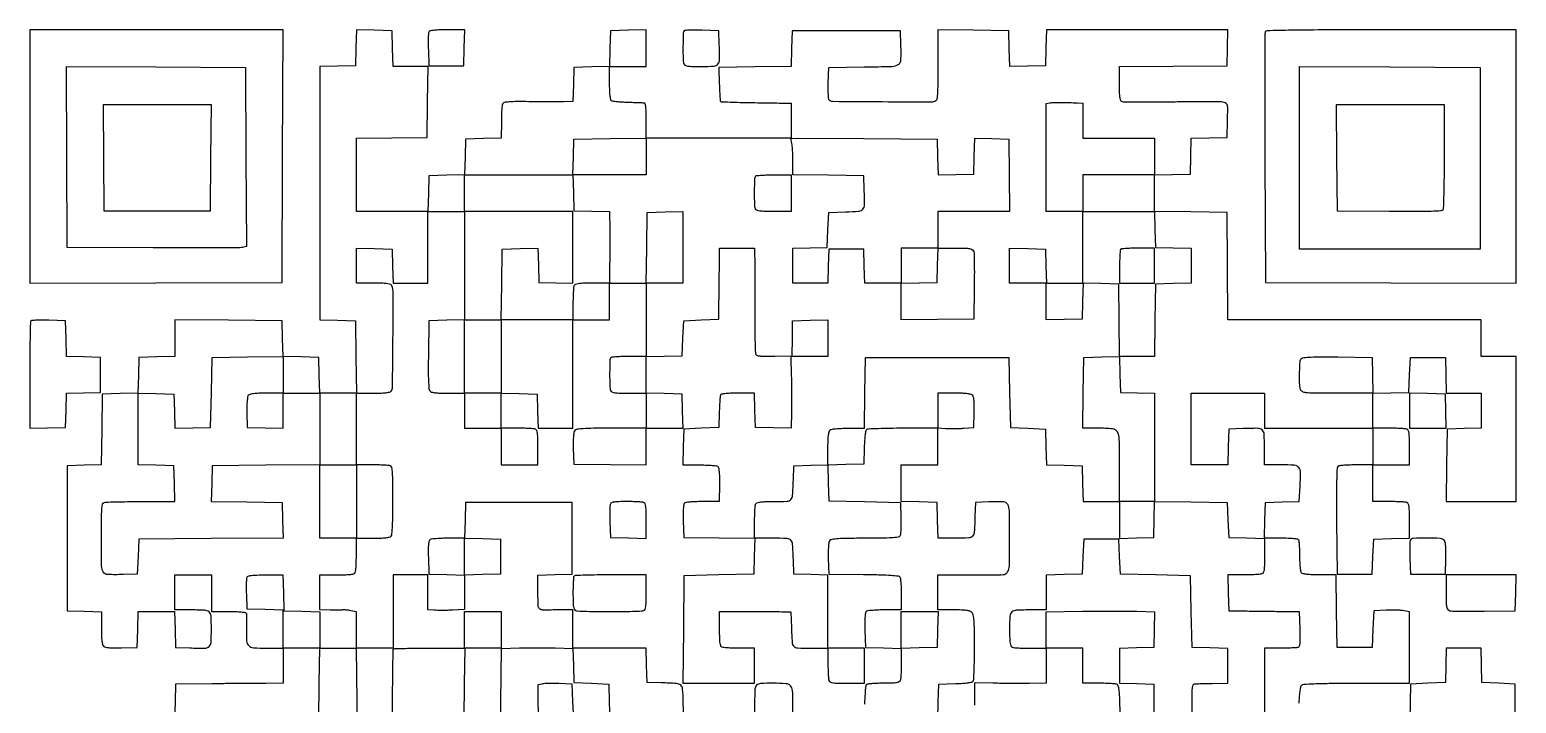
# Model space of a CAD drawing. Extents: x 179 to 1071, y 112 to 1107.
# Drawn here: x 179 to 1071, y 703 to 1107 of the extents above; entities that cross this region are included whole.
import ezdxf

# ---------------------------------------------------------------- set-up
doc = ezdxf.new("R2010")
doc.units = 0

msp = doc.modelspace()

# ---------------------------------------------------------------- linework, layer by layer
for points in [[(940.790118, 702.945876, -0.010217), (940.980158, 706.65896, -0.013854), (941.312947, 710.000112, -0.010763), (941.722996, 712.740901, -0.131421), (942.162563, 713.695876, -0.205057), (943.541432, 714.402491, -0.007378), (949.59027, 714.731284, -0.008201), (958.824976, 714.945055, -0.001686), (975.122445, 715), (1007, 715), (1007, 736.454687), (1007, 757.909374), (1003.75, 758.506541, 0.0303), (1002.012638, 758.718031, 0.008272), (999.251562, 758.83962, 0.008334), (996.109769, 758.873542, 0.008589), (993, 758.801854), (985.5, 758.5), (985, 747.5), (984.5, 736.5), (974, 736.5), (963.5, 736.5), (963.230498, 758.25), (962.960995, 780), (953.102942, 780, -0.00801), (948.638395, 780.07153, -0.020589), (945.419374, 780.307625, -0.024116), (943.158886, 780.67847, -0.170231), (942.222619, 781.25, -0.135132), (941.821566, 782.155664, -0.011793), (941.505881, 784.675084, -0.014811), (941.285918, 787.748555, -0.010973), (941.218188, 791.154541, 0.007283), (941.17573, 794.549574, 0.010109), (941.031909, 797.588602, 0.00696), (940.826119, 800.110352, 0.115061), (940.558997, 800.904541, 0.217305), (939.850392, 801.378239, 0.014708), (937.38302, 801.705576, 0.017204), (934.100438, 801.929392, 0.008419), (929.907151, 802), (919.932337, 802), (920.216168, 812.75), (920.5, 823.5), (930.604141, 823.783373), (940.708282, 824.066746), (941.300016, 833.200248, 0.014697), (941.593632, 841.513249, 0.184736), (940.507855, 844.402784, 0.196959), (937.803303, 845.732885, 0.017034), (929.964816, 846), (920, 846), (920, 856.480948, 0.01319), (919.788355, 864.50249, 0.203196), (918.602972, 866.933469, 0.179688), (915.965089, 867.928151, 0.009927), (907, 867.795054), (898.5, 867.5), (898.216168, 856.75), (897.932337, 846), (886.966168, 846), (876, 846), (876, 867.5), (876, 889), (898, 889), (920, 889), (920, 878.5), (920, 868), (952.5, 868), (985, 868), (985, 857), (985, 846), (975.25, 845.984687, 0.007617), (971.423097, 845.920375, 0.010521), (967.992676, 845.738127, 0.007391), (965.149975, 845.484742, 0.115994), (964.235705, 845.166836, 0.241759), (963.554811, 844.006827, 0.006458), (963.289065, 837.895282, 0.008037), (963.155496, 828.662586, 0.001667), (963.235705, 812.432148), (963.5, 780.5), (974, 780.5), (984.5, 780.5), (985, 791), (985.5, 801.5), (996.25, 801.783832), (1007, 802.067663), (1007, 812.426843, 0.005377), (1006.940349, 817.973908, 0.030446), (1006.697178, 820.919034, 0.063217), (1006.232073, 822.602718, 0.20495), (1005.418213, 823.393011, 0.07203), (1004.361889, 823.632106, 0.005915), (1001.534475, 823.821697, 0.007831), (998.140776, 823.955695, 0.005951), (994.418213, 824), (985, 824), (985, 835), (985, 846), (996, 846), (1007, 846), (1007, 856.393011, 0.005351), (1006.940414, 861.960143, 0.030363), (1006.69735, 864.913621, 0.063068), (1006.23239, 866.601595, 0.205218), (1005.418213, 867.393011, 0.07203), (1004.361889, 867.632106, 0.005915), (1001.534475, 867.821697, 0.007831), (998.140776, 867.955695, 0.005951), (994.418213, 868), (985, 868), (985, 878.466168), (985, 888.932337), (995.75, 889.216168), (1006.5, 889.5), (1007, 900), (1007.5, 910.5), (1018, 910.5), (1028.5, 910.5), (1028.783832, 899.75), (1029.067663, 889), (1039.533832, 889), (1050, 889), (1050, 878.534983), (1050, 868.069966), (1039.75, 867.784983), (1029.5, 867.5), (1029.230498, 845.75), (1028.960995, 824), (1049.980498, 824), (1071, 824), (1071, 867.5), (1071, 911), (1060.5, 911), (1050, 911), (1050, 922), (1050, 933), (974.013853, 933), (898.027706, 933), (897.763853, 965.25), (897.5, 997.5), (875.75, 997.769502), (854, 998.039005), (854, 1008.985671), (854, 1019.932337), (864.75, 1020.216168), (875.5, 1020.5), (875.783492, 1031.216508), (876.066984, 1041.933016), (886.783492, 1042.216508), (897.5, 1042.5), (897.784677, 1052.722245, 0.003548), (897.920657, 1059.276174, 0.049313), (897.720232, 1061.631266, 0.161224), (897.071742, 1062.809506, 0.127834), (895.784677, 1063.502092, 0.057102), (894.087439, 1063.715878, 0.00126), (885.799249, 1063.787995, 0.002848), (876.086658, 1063.7927, 0.001919), (865, 1063.692363, -0.001561), (853.950826, 1063.584446, -0.002379), (844.357813, 1063.566332, -0.000846), (836.088548, 1063.604049, -0.06199), (834.75, 1063.779148, -0.201267), (833.824019, 1064.484723, -0.090786), (833.303139, 1065.950833, -0.035415), (833.055033, 1068.715688, -0.004674), (833, 1074.602778), (833, 1084.972294), (865.25, 1085.236147), (897.5, 1085.5), (897.783832, 1096.25), (898.067663, 1107), (843.567663, 1107), (789.067663, 1107), (788.783832, 1096.25), (788.5, 1085.5), (777.784171, 1085.216515), (767.068343, 1084.93303), (766.784171, 1095.716515), (766.5, 1106.5), (745.25, 1106.769888), (724, 1107.039775), (724, 1086.078905, -0.00288), (723.941201, 1075.870501, -0.011349), (723.726112, 1069.586739, -0.010561), (723.396275, 1065.368485, -0.233633), (722.762193, 1064.353027, -0.140194), (720.014726, 1063.577825, -0.000676), (690.556281, 1063.722797, -0.000514), (660.787902, 1063.940167, -0.196748), (658.845963, 1064.754037, -0.173446), (658.491316, 1065.503612, -0.009257), (658.277583, 1068.171792, -0.013619), (658.166605, 1071.417048, -0.00943), (658.210352, 1075.089648), (658.5, 1084.5), (679.735929, 1084.769847, 0.003568), (696.525869, 1085.10305, 0.129025), (700.210822, 1086.177094, 0.254171), (701.793888, 1088.861975, 0.017415), (701.795054, 1098), (701.5, 1106.5), (669, 1106.5), (636.5, 1106.5), (636.216365, 1095.769409), (635.93273, 1085.038817), (614.224348, 1084.769409), (592.515965, 1084.5), (592.825392, 1074.515924, 0.003981), (592.975731, 1070.657387, 0.0062), (593.172958, 1067.335637, 0.002216), (593.389966, 1064.490899, 0.178054), (593.57408, 1064.092586, 0.188115), (593.990156, 1063.910005, 0.000733), (599.243287, 1063.698891, 0.003564), (605.231214, 1063.509774, 0.002218), (612.256671, 1063.369183, 0.000002), (619.444919, 1063.257248, 0.000002), (625.948835, 1063.156018, 0.000001), (631.407946, 1063.071088, 0.000023), (633.25, 1063.042521), (636, 1063), (636, 1052.5), (636, 1042), (592.5, 1042), (549, 1042), (549, 1052.5, 0.006006), (548.939425, 1057.54235, 0.023435), (548.718646, 1060.651677, 0.034132), (548.357611, 1062.570458, 0.326717), (547.75, 1063.066863, 0.004035), (546.906753, 1063.105147, 0.000236), (544.335883, 1063.199874, 0.000357), (541.274643, 1063.309035, 0.000263), (537.882795, 1063.425774, -0.007111), (534.499435, 1063.588642, -0.009772), (531.464135, 1063.83769, -0.006859), (528.947153, 1064.128751, -0.106583), (528.132795, 1064.417928, -0.213726), (527.632486, 1065.155373, -0.017235), (527.296095, 1067.533453, -0.018308), (527.070244, 1070.780494, -0.008208), (527, 1075.059017), (527, 1085), (538, 1085), (549, 1085), (549, 1096.033832), (549, 1107.067663), (538.25, 1106.783832), (527.5, 1106.5), (527.216508, 1095.783492), (526.933016, 1085.066984), (516.216508, 1084.783492), (505.5, 1084.5), (505.215017, 1074.25), (504.930034, 1064), (499.215017, 1063.866386, -0.005146), (496.079226, 1063.825359, -0.001189), (490.797233, 1063.82318, -0.001228), (484.713774, 1063.850071, -0.0012), (478.584073, 1063.906928, 0.004097), (471.220596, 1063.932567, 0.016532), (466.730617, 1063.762892, 0.020975), (463.83231, 1063.434638, 0.215946), (462.849386, 1062.790541, 0.115296), (462.525257, 1061.861777, 0.00764), (462.266638, 1059.024972, 0.01072), (462.080821, 1055.59964, 0.007795), (462.015313, 1051.783832), (462, 1042.067663), (451.25, 1041.783832), (440.5, 1041.5), (440.216508, 1030.783492), (439.933016, 1020.066984), (429.216508, 1019.783492), (418.5, 1019.5), (418.216168, 1008.75), (417.932337, 998), (396.466168, 998), (375, 998), (375, 1019.980112), (375, 1041.960225), (396.25, 1042.230112), (417.5, 1042.5), (417.769888, 1063.75), (418.039775, 1085), (407.553719, 1085), (397.067663, 1085), (396.783832, 1095.75), (396.5, 1106.5), (385.784171, 1106.783485), (375.068343, 1107.06697), (374.784171, 1096.283485), (374.5, 1085.5), (363.75, 1085.216168), (353, 1084.932337), (353, 1009), (353, 933.067663), (363.75, 932.783832), (374.5, 932.5), (374.769502, 910.75), (375.039005, 889), (364.053334, 889), (353.067663, 889), (352.783832, 899.75), (352.5, 910.5), (341.783492, 910.783492), (331.066984, 911.066984), (330.783492, 921.783492), (330.5, 932.5), (298.25, 932.763853), (266, 933.027706), (266, 922.047685), (266, 911.067663), (255.25, 910.783832), (244.5, 910.5), (244.216508, 899.783492), (243.933016, 889.066984), (233.216508, 888.783492), (222.5, 888.5), (222.230213, 867.284765), (221.960427, 846.069529), (211.730213, 845.784765), (201.5, 845.5), (201.5, 802), (201.5, 758.5), (211.75, 758.215017), (222, 757.930034), (222, 748.087462, 0.007384), (222.070251, 743.330927, 0.024242), (222.315039, 740.199413, 0.035197), (222.72913, 738.123063, 0.153913), (223.399285, 737.083586, 0.132968), (224.486141, 736.587315, 0.020746), (226.849829, 736.296386, 0.018924), (230.042317, 736.15859, 0.009044), (234.149285, 736.211141), (243.5, 736.5), (243.783832, 747.25), (244.067663, 758), (255, 758), (265.932337, 758), (266.216168, 747.25), (266.5, 736.5), (275, 736.204946, 0.009873), (283.957134, 736.070994, 0.178421), (286.597906, 737.058713, 0.204218), (287.78609, 739.475981, 0.013491), (288, 747.402421, 0.013459), (287.786788, 755.321825, 0.202334), (286.604515, 757.750009, 0.171713), (283.954178, 758.803372, 0.009158), (274.75, 758.986345), (266, 759), (266, 769.5), (266, 780), (277, 780), (288, 780), (288, 769), (288, 758), (298.5, 758, -0.006012), (303.541273, 757.939386, -0.023419), (306.651777, 757.718556, -0.034052), (308.572581, 757.35754, -0.325984), (309.070637, 756.75, -0.014814), (309.092806, 755.923743, -0.001037), (309.081503, 753.605455, -0.001469), (309.054161, 750.840669, -0.001106), (309.008434, 747.800487, 0.019496), (309.169365, 740.397615, 0.185632), (310.458808, 737.569707, 0.178142), (313.338343, 736.272315, 0.017684), (321.035184, 736), (331, 736), (331, 725.5), (331, 715), (320.75, 714.929335, 0.000166), (315.365361, 714.890421, 0.000048), (307.048438, 714.826749, 0.000048), (297.674575, 714.753177, 0.000052), (288.5, 714.679335), (266.5, 714.5), (266.21606, 703.739352), (265.932121, 692.978704)], [(571.5, 693.5), (571.215131, 703.7397, 0.012174), (570.809521, 711.50884, 0.196929), (569.65727, 713.803333, 0.165236), (567.14566, 714.832838, 0.008001), (558, 715.24922), (549.5, 715.5), (549.215017, 725.75), (548.930034, 736), (526.965017, 736), (505, 736), (505, 747.561834), (505, 759.123667), (496.75, 758.993563, -0.004397), (486.997702, 758.925546, -0.173142), (484.997916, 759.643547, -0.216724), (484.118513, 761.434865, -0.007379), (484, 769.465017), (484, 779.930034), (494.25, 780.215017), (504.5, 780.5), (504.5, 802), (504.5, 823.5), (472.5, 823.5), (440.5, 823.5), (440.216515, 812.784171), (439.93303, 802.068343), (450.716515, 801.784171), (461.5, 801.5), (461.5, 791), (461.5, 780.5), (450.75, 780.216168), (440, 779.932337), (440, 769.545172), (440, 759.158008), (432.75, 758.829004, -0.005769), (429.699277, 758.725818, -0.005145), (426.528125, 758.687815, -0.005167), (423.676774, 758.71245, -0.015902), (421.75, 758.810365), (418, 759.120731), (418, 769.560365), (418, 780), (407.5, 780), (397, 780), (397, 758), (397, 736), (386, 736), (375, 736), (375, 746.954687), (375, 757.909374), (371.661667, 758.535649, 0.011978), (370.280039, 758.760729, 0.01198), (368.889292, 758.919369, 0.011884), (367.670074, 758.999773, 0.045642), (366.911667, 758.962479, -0.029059), (366.037715, 758.890433, -0.003396), (364.07874, 758.856426, -0.004066), (361.746527, 758.850746, -0.003315), (359.25, 758.881517), (353, 759), (353, 769.5), (353, 780), (362.418213, 780, 0.005951), (366.140776, 780.044305, 0.007831), (369.534475, 780.178303, 0.005915), (372.361889, 780.367894, 0.07203), (373.418213, 780.606989, 0.205218), (374.23239, 781.398405, 0.063068), (374.69735, 783.086379, 0.030363), (374.940414, 786.039857, 0.005351), (375, 791.606989), (375, 802), (364, 802), (353, 802), (353, 823.985329), (353, 845.970659), (320.75, 845.735329), (288.5, 845.5), (288.216371, 834.769986), (287.932742, 824.039971), (309.216371, 823.769986), (330.5, 823.5), (330.783724, 812.760648), (331.067447, 802.021296), (287.783724, 801.760648), (244.5, 801.5), (244, 791), (243.5, 780.5), (235, 780.204946, -0.01687), (225.811734, 780.196116, -0.254922), (223.153873, 781.760507, -0.132003), (222.120752, 785.392809, -0.003655), (222, 801.912063, -0.002108), (222.049795, 813.723312, -0.01627), (222.276214, 819.246972, -0.030988), (222.698652, 822.346433, -0.2572), (223.581787, 823.393011, -0.083071), (224.77967, 823.636639, -0.001836), (230.706713, 823.821697, -0.004119), (237.663753, 823.956006, -0.002766), (245.615619, 824), (266.067663, 824), (265.783832, 834.75), (265.5, 845.5), (254.75, 845.783832), (244, 846.067663), (244, 867.567663), (244, 889.067663), (254.75, 888.783832), (265.5, 888.5), (265.785353, 878.216527), (266.070705, 867.933054), (276.785353, 868.216527), (287.5, 868.5), (288, 889.5), (288.5, 910.5), (309.75, 910.769888), (331, 911.039775), (331, 900.019888), (331, 889), (342, 889), (353, 889), (353, 867.5), (353, 846), (364, 846), (375, 846), (375, 867.5), (375, 889), (384.877555, 889, 0.007705), (389.485704, 889.071011, 0.02211), (392.676465, 889.310863, 0.028657), (394.85719, 889.699897, 0.162466), (395.845712, 890.314094, 0.17202), (396.695395, 892.627311, 0.000659), (396.98183, 921.288821, 0.001114), (397.161912, 949.219344, 0.092923), (396.393178, 953.417778, 0.205158), (395.601672, 954.232236, 0.063117), (393.914078, 954.697335, 0.030373), (390.960912, 954.940421, 0.00535), (385.393011, 955), (375, 955), (375, 965.533832), (375, 976.067663), (385.75, 975.783832), (396.5, 975.5), (396.784983, 965.25), (397.069966, 955), (407.534983, 955), (418, 955), (418, 976.5), (418, 998), (429, 998), (440, 998), (440, 1009), (440, 1020), (472.466168, 1020), (504.932337, 1020), (505.216168, 1030.75), (505.5, 1041.5), (527.25, 1041.769502), (549, 1042.039005), (549, 1031.019502), (549, 1020), (526.966168, 1020), (504.932337, 1020), (505.216168, 1009.25), (505.5, 998.5), (516.25, 998.216168), (527, 997.932337), (527.058431, 987.216168, -0.001258), (527.072762, 982.335519, -0.000736), (527.066605, 976.490062, -0.000736), (527.043217, 970.641394, -0.001252), (527.004205, 965.75), (526.891548, 955), (537.925886, 955), (548.960225, 955), (549.230112, 976.25), (549.5, 997.5), (560.25, 997.783832), (571, 998.067663), (571, 976.533832), (571, 955), (560, 955), (549, 955), (549, 932.966168), (549, 910.932337), (559.75, 911.216168), (570.5, 911.5), (571, 922), (571.5, 932.5), (582, 933), (592.5, 933.5), (592.628498, 944.5, -0.000013), (592.686515, 949.455578, -0.000008), (592.754941, 955.279687, -0.000008), (592.822714, 961.032592, -0.000014), (592.878498, 965.75), (593, 976), (603.5, 976), (614, 976), (614.054722, 965.25, -0.00104), (614.071301, 959.744022, -0.000341), (614.073326, 951.635937, -0.00034), (614.063321, 942.636881, -0.000384), (614.041212, 934, 0.003868), (614.076249, 926.050464, 0.005877), (614.241329, 919.143866, 0.002444), (614.480116, 913.25692, 0.134748), (614.818276, 912.21316, 0.195922), (615.70485, 911.603153, 0.031803), (617.813861, 911.279803, 0.022592), (621.049713, 911.139364, 0.006431), (626.081786, 911.21316), (636.5, 911.5), (636.647564, 922), (636.795127, 932.5), (647.397564, 932.783832), (658, 933.067663), (658, 922.033832), (658, 911), (646.89473, 911), (635.789459, 911), (636.024509, 899.25, -0.002262), (636.105176, 894.03834, -0.001516), (636.15239, 888.077562, -0.001526), (636.16299, 882.302969, -0.003012), (636.129779, 877.716168), (636, 867.932337), (625.25, 868.216168), (614.5, 868.5), (614.215017, 878.75), (613.930034, 889), (603.933632, 889, 0.006949), (599.251894, 888.934926, 0.022883), (596.172042, 888.707976, 0.029745), (594.159317, 888.344242, 0.255595), (593.506859, 887.75, 0.061805), (593.324662, 886.887286, 0.003671), (593.118238, 884.223438, 0.005482), (592.930009, 881.038507, 0.004013), (592.788244, 877.5), (592.5, 868.5), (582, 868), (571.5, 867.5), (571.216168, 856.75), (570.932337, 846), (580.716168, 845.984687, -0.007537), (584.555378, 845.920799, -0.010431), (587.994664, 845.739809, -0.007281), (590.845512, 845.488289, -0.116301), (591.755028, 845.172563, -0.201055), (592.342471, 844.328999, -0.027975), (592.679648, 842.178718, -0.021783), (592.85983, 838.967158, -0.006981), (592.85278, 834.187876), (592.695505, 824), (583.097753, 823.984687, 0.007876), (579.327493, 823.919277, 0.01081), (575.940922, 823.733781, 0.007753), (573.136927, 823.475523, 0.115009), (572.211769, 823.152042, 0.19692), (571.604266, 822.294865, 0.033714), (571.278982, 820.282937, 0.023663), (571.138177, 817.195195, 0.006827), (571.211769, 812.417355), (571.5, 802.5), (592.75, 802.230112), (614, 801.960225), (614, 811.398325, -0.005938), (614.044304, 815.128509, -0.007818), (614.178303, 818.528633, -0.005899), (614.367881, 821.361431, -0.072071), (614.606989, 822.418213, -0.205067), (615.397773, 823.232211, -0.063152), (617.083331, 823.697253, -0.03041), (620.032106, 823.940378, -0.005366), (625.587937, 824, 0.011811), (633.49117, 824.186713, 0.20073), (635.792983, 825.280037, 0.169127), (636.830946, 827.76211, 0.007876), (637.24922, 837), (637.5, 845.5), (647.75, 845.784983), (658, 846.069966), (658, 855.834983, -0.00874), (658.074375, 860.089346, -0.018513), (658.311444, 863.377065, -0.019392), (658.672291, 865.800997, -0.150838), (659.2, 866.8, -0.150894), (660.199565, 867.327864, -0.019373), (662.626174, 867.688651, -0.018496), (665.918248, 867.925659, -0.008721), (670.180112, 868), (679.960225, 868), (680.230112, 889.25), (680.5, 910.5), (723.5, 910.5), (766.5, 910.5), (767, 889.5), (767.5, 868.5), (778, 868), (788.5, 867.5), (788.783492, 856.783492), (789.066984, 846.066984), (799.783492, 845.783492), (810.5, 845.5), (810.783832, 834.75), (811.067663, 824), (822.033832, 824), (833, 824), (833, 844.964816, 0.004459), (832.851831, 861.578115, 0.124246), (831.724361, 865.731647, 0.246733), (828.839391, 867.60004, 0.02273), (820.045854, 868), (810.960225, 868), (811.230112, 889.25), (811.5, 910.5), (822.269408, 910.784029), (833.038815, 911.068057), (832.769408, 932.784029), (832.5, 954.5), (821.784171, 954.783485), (811.068343, 955.06697), (810.784171, 944.283485), (810.5, 933.5), (799.75, 933.216168), (789, 932.932337), (789, 943.966168), (789, 955), (778, 955), (767, 955), (767, 965.533832), (767, 976.067663), (777.75, 975.783832), (788.5, 975.5), (788.784983, 965.25), (789.069966, 955), (800.034983, 955), (811, 955), (811, 976.5), (811, 998), (800, 998), (789, 998), (789, 1030.430449), (789, 1062.860898), (791.25, 1063.196472, -0.03182), (793.500522, 1063.386946, -0.005769), (797.694932, 1063.425863, -0.006178), (802.625427, 1063.353795, -0.005493), (807.75, 1063.159189), (811, 1063), (811, 1052.5), (811, 1042), (832.5, 1042), (854, 1042), (854, 1031), (854, 1020), (832.5, 1020), (811, 1020), (811, 1009), (811, 998), (832.466168, 998), (853.932337, 998), (854.216168, 987.25), (854.5, 976.5), (865.25, 976.216168), (876, 975.932337), (876, 965.5), (876, 955.067663), (865.25, 954.783832), (854.5, 954.5), (854.230498, 932.75), (853.960995, 911), (843.446666, 911), (832.932337, 911), (833.216168, 900.25), (833.5, 889.5), (843.75, 889.215017), (854, 888.930034), (854.052799, 878.215017, -0.001236), (854.066455, 872.654681, -0.00038), (854.059947, 864.264243, -0.00038), (854.038397, 854.875078, -0.000417), (854.002989, 845.769641), (853.90038, 824.039282), (875.70019, 823.769641), (897.5, 823.5), (898, 813), (898.5, 802.5), (909.25, 802.216168), (920, 801.932337), (920, 791.573157, -0.005377), (919.940349, 786.026092, -0.030446), (919.697178, 783.080966, -0.063217), (919.232073, 781.397282, -0.20495), (918.418213, 780.606989, -0.0721), (917.361111, 780.367872, -0.005887), (914.524537, 780.178303, -0.007809), (911.119908, 780.044304, -0.00593), (907.384381, 780), (897.932337, 780), (898.216168, 769.25), (898.5, 758.5), (909.5, 758.347508, 0.000318), (914.451095, 758.282021, 0.000198), (920.260788, 758.211168, 0.000198), (925.993178, 758.145796, 0.000359), (930.685662, 758.097508), (940.871323, 758), (941.185662, 747.508629, -0.00573), (941.282836, 742.254701, -0.024822), (941.150049, 739.139495, -0.040339), (940.817405, 737.23443, -0.242723), (940.168213, 736.508629, -0.074855), (939.248429, 736.307397, -0.00467), (936.461038, 736.14941, -0.006818), (933.122846, 736.037061, -0.005002), (929.418213, 736), (920, 736), (920, 714.480498), (920, 692.960995)], [(723.932337, 693), (724.216168, 703.75), (724.5, 714.5), (734.464966, 714.788805, 0.008338), (738.80394, 714.987015, 0.019168), (742.055866, 715.31545, 0.019281), (744.404658, 715.7369, 0.201558), (745.187814, 716.288805, 0.12891), (745.492639, 717.264813, 0.002304), (745.723033, 722.785927, 0.005593), (745.890764, 729.257764, 0.003683), (745.945579, 736.705841, 0.002724), (745.88882, 747.112775, 0.015847), (745.65528, 752.592411, 0.027506), (745.226695, 755.888974, 0.15142), (744.401302, 757.455841, 0.119037), (743.172159, 758.206798, 0.042944), (741.162541, 758.668113, 0.027204), (738.139828, 758.926924, 0.007755), (733.428571, 759), (724, 759), (724, 769.5), (724, 780), (734.25, 780.093918, -0.002031), (738.843858, 780.117352, -0.00129), (744.194439, 780.109115, -0.001295), (749.446308, 780.073881, -0.0024), (753.709791, 780.013768, 0.016743), (763.090525, 780.150603, 0.250021), (765.813025, 781.7754, 0.132648), (766.873899, 785.478953, 0.003805), (767, 802.048336, 0.003566), (766.882207, 818.563941, 0.127562), (765.877134, 822.223744, 0.258589), (763.269137, 823.797472, 0.018478), (754.496645, 823.796504), (746.5, 823.5), (746.24922, 815, -0.00791), (745.830143, 805.758299, -0.169892), (744.78796, 803.277454, -0.200091), (742.47786, 802.185518, -0.011647), (734.51478, 802), (724.067663, 802), (723.783832, 812.75), (723.5, 823.5), (712.75, 823.783832), (702, 824.067663), (702, 835.033832), (702, 846), (713, 846), (724, 846), (724, 856.979295), (724, 867.958589), (703.25, 867.950232, 0.003399), (695.209889, 867.892334, 0.005198), (688.239524, 867.722263, 0.002004), (682.272543, 867.490638, 0.129513), (681.288805, 867.185903, 0.201829), (680.736809, 866.403635, 0.019297), (680.315402, 864.055855, 0.019177), (679.987012, 860.804548, 0.008335), (679.788805, 856.464966), (679.5, 846.5), (668.716515, 846.215829), (657.93303, 845.931657), (658.216515, 835.215829), (658.5, 824.5), (680, 824), (701.5, 823.5), (701.753945, 814, -0.008415), (701.790875, 810.268134, -0.011583), (701.689957, 806.91611, -0.008374), (701.495512, 804.143203, -0.122973), (701.179511, 803.225056, -0.224252), (700.115763, 802.567878, -0.012857), (696.183559, 802.22696, -0.012283), (690.203951, 802.010377, -0.002951), (680.280077, 801.953446, 0.002795), (669.953394, 801.897436, 0.013421), (664.074053, 801.674778, 0.017718), (660.368694, 801.302534, 0.187791), (659.065652, 800.579105, 0.134505), (658.581367, 799.509967, 0.01961), (658.296278, 797.119442, 0.018454), (658.159879, 793.917876, 0.009139), (658.211141, 789.850715), (658.5, 780.5), (679.43078, 780.266509, -0.002914), (689.644088, 780.093044, -0.011524), (695.919899, 779.805049, -0.011028), (700.117617, 779.422171, -0.226826), (701.165467, 778.766509, -0.114482), (701.483488, 777.860578, -0.007973), (701.737725, 775.15485, -0.010987), (701.920243, 771.885433, -0.008035), (701.984687, 768.25), (702, 759), (692.25, 758.984687, 0.007747), (688.42149, 758.91935, 0.010666), (684.986053, 758.734034, 0.007573), (682.140441, 758.476177, 0.115477), (681.21316, 758.152902, 0.199716), (680.60233, 757.281101, 0.032047), (680.279186, 755.18343, 0.022682), (680.138947, 751.955578, 0.006397), (680.21316, 746.918214), (680.5, 736.5), (691.25, 736.216168), (702, 735.932337), (702, 746.966168), (702, 758), (713.033832, 758), (724.067663, 758), (723.783832, 747.25), (723.5, 736.5), (712.75, 736.216168), (702, 735.932337), (702, 727.047956, -0.0063), (701.955668, 723.529935, -0.008182), (701.821697, 720.308712, -0.006369), (701.631755, 717.625356, -0.070869), (701.393011, 716.581787, -0.194682), (700.644645, 715.780017, -0.068336), (699.110608, 715.307461, -0.033702), (696.463534, 715.055269, -0.006483), (691.643011, 714.984687, 0.007897), (688.051251, 714.921939, 0.010836), (684.824714, 714.744518, 0.00778), (682.15341, 714.497622, 0.115057), (681.270909, 714.188593, 0.228384), (680.64341, 713.178296, 0.009456), (680.259718, 708.820243, 0.01097), (679.960859, 702.461676, 0.003025)], [(876.5, 693.5), (876.5, 704, -0.005001), (876.556017, 709.600724, -0.030039), (876.78892, 712.503494, -0.066821), (877.230626, 714.07762, -0.275213), (878, 714.63465, -0.015484), (878.992261, 714.692826, -0.001087), (881.776563, 714.763631, -0.001538), (885.097729, 714.830648, -0.001158), (888.75, 714.88465), (898, 715), (898, 725.466168), (898, 735.932337), (887.25, 736.216168), (876.5, 736.5), (876, 758), (875.5, 779.5), (854.5, 780), (833.5, 780.5), (833, 791), (832.5, 801.5), (822, 801.5), (811.5, 801.5), (811, 791), (810.5, 780.5), (799.75, 780.216168), (789, 779.932337), (789, 769.466168), (789, 759), (780.25, 758.986345, 0.009119), (771.051799, 758.804211, 0.170782), (768.399261, 757.756007, 0.203074), (767.214935, 755.338074, 0.013692), (767, 747.490357, 0.005439), (767.059813, 741.9924, 0.030653), (767.303248, 739.067717, 0.063584), (767.768708, 737.394524, 0.204289), (768.581787, 736.606989, 0.07203), (769.638111, 736.367894, 0.005915), (772.465525, 736.178303, 0.007831), (775.859224, 736.044305, 0.005951), (779.581787, 736), (789, 736), (789, 746.945873), (789, 757.891745), (810.75, 758.195873, -0.001874), (819.867954, 758.289188, -0.001705), (829.278494, 758.318133, -0.001705), (837.693799, 758.286625, -0.005512), (843.283172, 758.185006), (854.066345, 757.870013), (853.783172, 747.185006), (853.5, 736.5), (843.25, 736.215017), (833, 735.930034), (833, 725.5), (833, 715.069966), (843.25, 714.784983), (853.5, 714.5), (853.5, 704), (853.5, 693.5)], [(396.5, 671.5), (396.716896, 703.383562, -0.00083), (396.820528, 715.628752, -0.001366), (396.953664, 725.984914, -0.000107), (397.100447, 735.273381, -0.194753), (397.218339, 735.551672, -0.194237), (397.829582, 735.811328, -0.000398), (408.41854, 735.993557, -0.002983), (419.22535, 736.106442, -0.003212), (429.769888, 736.085939), (440.039775, 736), (439.769888, 714.75), (439.5, 693.5)], [(461.5, 671.5), (461.763771, 703.687867), (462.027542, 735.875734), (472.913878, 736.187867, -0.004489), (477.847566, 736.28501, -0.002695), (483.706001, 736.316173, -0.002699), (489.533968, 736.284303, -0.004703), (494.365827, 736.186339), (504.931439, 735.872678), (505.21572, 725.686339), (505.5, 715.5), (516, 715), (526.5, 714.5), (526.784178, 703.715822), (527.068357, 692.931643)], [(833.5, 693.5), (833.211195, 703.464966, 0.00836), (833.012968, 707.800174, 0.019108), (832.684251, 711.055937, 0.01918), (832.262532, 713.411, 0.199883), (831.711195, 714.199653, 0.117226), (830.827893, 714.504905, 0.006962), (827.991726, 714.747767, 0.010173), (824.573123, 714.922789, 0.007309), (820.75, 714.984687), (811, 715), (811, 725.5), (811, 736), (800, 736), (789, 736), (789, 725.5), (789, 715), (778.75, 714.890933, -0.002417), (774.015634, 714.863444, -0.001319), (768.20625, 714.873121, -0.001314), (762.30196, 714.914047, -0.002089), (757.25, 714.983457), (746, 715.185049), (746, 705.674312, -0.005894), (745.955699, 701.916296, -0.007773)], [(505.5, 693.5), (505, 704), (504.5, 714.5), (496.503355, 714.796504, 0.007397), (493.27593, 714.868382, 0.008477), (490.191253, 714.839138, 0.007765), (487.580793, 714.729531, 0.047138), (486.244679, 714.525274), (483.982646, 713.95754), (484.241323, 660.22877)], [(637, 693.069966), (637, 702.999799, 0.0168), (636.742134, 710.672372, 0.179907), (635.484169, 713.465276, 0.182505), (632.715681, 714.736825, 0.017382), (625.147529, 715, 0.012369), (617.536582, 714.811692, 0.191534), (615.201697, 713.746629, 0.182078), (614.17518, 711.346466, 0.010984), (614, 703.373124), (614, 692.960225)]]:
    msp.add_lwpolyline(points, format="xyb")
for points in [[(179, 1030.993714), (179, 954.987428), (254.75, 955.243714), (330.5, 955.5), (330.756286, 1031.25), (331.012572, 1107), (255.006286, 1107), (179, 1107)], [(223.235953, 1030.25), (223.5, 998.5), (255.5, 998.5), (287.5, 998.5), (287.764047, 1030.25), (288.028094, 1062), (255.5, 1062), (222.971906, 1062)], [(702, 965.466168), (702, 954.932337), (712.75, 955.216168), (723.5, 955.5), (723.784983, 965.75), (724.069966, 976), (713.034983, 976), (702, 976)], [(462, 911), (462, 889), (451, 889), (440, 889), (440, 911), (440, 933), (451, 933), (462, 933)], [(1007, 878.533832), (1007, 868), (1018.034983, 868), (1029.069966, 868), (1028.784983, 878.25), (1028.5, 888.5), (1017.75, 888.783832), (1007, 889.067663)], [(833, 812.965017), (833, 801.930034), (843.25, 802.215017), (853.5, 802.5), (853.783832, 813.25), (854.067663, 824), (843.533832, 824), (833, 824)], [(462, 747), (462, 736), (451, 736), (440, 736), (440, 747), (440, 758), (451, 758), (462, 758)]]:
    msp.add_lwpolyline(points, close=True)
for points in [[(418.428774, 1105.674983, 0.081654), (418.239658, 1104.758353, 0.005045), (418.154817, 1101.970602, 0.007376), (418.136178, 1098.631743, 0.005394), (418.210159, 1094.924983), (418.5, 1085.5), (429, 1085.5), (439.5, 1085.5), (439.783832, 1096.25), (440.067663, 1107), (429.502447, 1107, 0.006163), (424.358283, 1106.936587, 0.023613), (421.163994, 1106.706615, 0.034632), (419.151549, 1106.323077, 0.241229)], [(571.699448, 1106.366114, 0.193916), (571.111482, 1104.984389, 0.003642), (571.015721, 1096.9762, 0.006249), (571.075827, 1089.294411, 0.086738), (571.606989, 1086.581787, 0.201), (572.380901, 1085.772602, 0.065386), (574.003282, 1085.305418, 0.031694), (576.828545, 1085.060638, 0.005765), (582.087937, 1085, 0.014882), (589.614895, 1085.224078, 0.208519), (591.974169, 1086.424495, 0.172963), (592.932406, 1089.078858, 0.009652), (592.795054, 1098), (592.5, 1106.5), (582.449448, 1106.782781, 0.006672), (578.547259, 1106.840477, 0.010046), (575.145783, 1106.777033, 0.005301), (572.300668, 1106.636532, 0.183378)], [(920.460009, 1105.75, 0.090591), (920.266358, 1104.709509, 0.000109), (920.198937, 1082.982812, 0.000984), (920.176611, 1058.652573, 0.000605), (920.241394, 1030), (920.5, 955.5), (995.75, 955.243674), (1071, 954.987348), (1071, 1030.993674), (1071, 1107), (995.968615, 1107, 0.000668), (957.448289, 1106.948566, 0.003471), (936.19131, 1106.744245, 0.001205), (921.475143, 1106.465155, 0.305157)], [(308.758677, 1030.77123), (309.017354, 977.04246), (306.758677, 976.494347, -0.057902), (304.987826, 976.276519, -0.000418), (290.035361, 976.188577, -0.001589), (272.903102, 976.156579, -0.001017), (253, 976.223117), (201.5, 976.5), (201.241383, 1030.758691), (200.982767, 1085.017383), (254.741383, 1084.758691), (308.5, 1084.5)], [(1049.5, 1030), (1049.5, 975.5), (995.211905, 975.5), (940.92381, 975.5), (940.942857, 1025.75, -0.000032), (940.951538, 1045.331386, -0.000047), (940.961905, 1062.563467, -0.000022), (940.972765, 1077.239555, -0.00086), (940.980952, 1080.508612), (941, 1085.017225), (995.25, 1084.758612), (1049.5, 1084.5)], [(963.235953, 1030.25), (963.5, 998.5), (994.93202, 998.235498, 0.001697), (1010.901959, 998.155315, 0.00816), (1019.995146, 998.288929, 0.006635), (1026.009704, 998.555446, 0.241447), (1027.166708, 999.235498, 0.134731), (1027.492293, 1000.296498, 0.001088), (1027.738089, 1009.161365, 0.003824), (1027.920853, 1019.372002, 0.002438), (1027.984687, 1031.25), (1028, 1062), (995.485953, 1062), (962.971906, 1062)], [(723.784171, 1030.716515), (724.068343, 1019.93303), (734.784171, 1020.216515), (745.5, 1020.5), (745.784183, 1031.284606), (746.068365, 1042.069211), (756.284183, 1041.784606), (766.5, 1041.5), (766.769502, 1019.75), (767.039005, 998), (745.519502, 998), (724, 998), (724, 987), (724, 976), (734.480948, 976, -0.00369), (741.090185, 975.951227, -0.046634), (743.56378, 975.68314, -0.147712), (744.804364, 975.014303, -0.136341), (745.514925, 973.75, -0.054752), (745.724644, 972.165821, -0.00239), (745.822084, 966.579688, -0.004035), (745.852547, 959.942519, -0.002866), (745.783977, 952.5), (745.5, 933.5), (723.75, 933.230498), (702, 932.960995), (702, 943.980498), (702, 955), (691.034983, 955), (680.069966, 955), (679.784983, 965.25), (679.5, 975.5), (669, 975.5), (658.5, 975.5), (658.215017, 965.25), (657.930034, 955), (647.465017, 955), (637, 955), (637, 965.465017), (637, 975.930034), (647.25, 976.215017), (657.5, 976.5), (658, 987), (658.5, 997.5), (668.7397, 997.784869, 0.013827), (676.54295, 998.218122, 0.200378), (678.948742, 999.466432, 0.174565), (679.925177, 1002.13313, 0.010012), (679.795054, 1011), (679.5, 1019.5), (658.25, 1019.769888), (637, 1020.039775), (637, 1027.894888, 0.007114), (636.953936, 1031.132193, 0.007135), (636.815783, 1034.363645, 0.007003), (636.615624, 1037.177916, 0.028104), (636.372879, 1038.885604), (635.745758, 1042.021209), (679.622879, 1041.760604), (723.5, 1041.5)], [(636, 1009), (636, 998), (625.606989, 998, -0.005351), (620.039857, 998.059586, -0.030363), (617.086379, 998.30265, -0.063068), (615.398405, 998.76761, -0.205218), (614.606989, 999.581787, -0.086595), (614.083943, 1002.248955, -0.005978), (614.015137, 1009.950674, -0.003449), (614.094835, 1017.984992, -0.194545), (614.666667, 1019.333333, -0.178563), (615.245497, 1019.600197, -0.004516), (618.172917, 1019.804167, -0.009111), (621.658388, 1019.951724, -0.006022), (625.666667, 1020), (636, 1020)], [(440, 965.533832), (440, 933.067663), (429.25, 932.783832), (418.5, 932.5), (418.228906, 912.12788, 0.003345), (418.166681, 902.723919, 0.010005), (418.29582, 896.294193, 0.008655), (418.558532, 891.72239, 0.155745), (419.10135, 890.37788, 0.156203), (420.129642, 889.72143, 0.033485), (422.234091, 889.313817, 0.023668), (425.387381, 889.070375, 0.007431), (430.122445, 889), (440, 889), (440, 878.5), (440, 868), (451, 868), (462, 868), (462, 857), (462, 846), (473, 846), (484, 846), (484, 856.393011, 0.005351), (483.940414, 861.960143, 0.030363), (483.69735, 864.913621, 0.063068), (483.23239, 866.601595, 0.205218), (482.418213, 867.393011, 0.07203), (481.361889, 867.632106, 0.005915), (478.534475, 867.821697, 0.007831), (475.140776, 867.955695, 0.005951), (471.418213, 868), (462, 868), (462, 878.533832), (462, 889.067663), (472.75, 888.783832), (483.5, 888.5), (483.784983, 878.25), (484.069966, 868), (494.534983, 868), (505, 868), (505, 900.5), (505, 933), (516, 933), (527, 933), (527, 944), (527, 955), (516.606989, 955, 0.005351), (511.039857, 954.940414, 0.030363), (508.086379, 954.69735, 0.063068), (506.398405, 954.23239, 0.205218), (505.606989, 953.418213, 0.07203), (505.367894, 952.361889, 0.005915), (505.178303, 949.534475, 0.007831), (505.044305, 946.140776, 0.005951), (505, 942.418213), (505, 933), (483.480112, 933), (461.960225, 933), (462.230112, 954.25), (462.5, 975.5), (473.214647, 975.783473), (483.929295, 976.066946), (484.214647, 965.783473), (484.5, 955.5), (494.75, 955.215017), (505, 954.930034), (505, 976.465017), (505, 998), (472.5, 998), (440, 998)], [(833.666667, 975.333333, 0.177413), (833.400114, 974.758552, 0.004912), (833.195833, 971.973958, 0.009526), (833.048294, 968.649913, 0.006327), (833, 964.833333), (833, 955), (843.5, 955), (854, 955), (854, 965.5), (854, 976), (844.166667, 976, 0.006327), (840.350087, 975.951706, 0.009526), (837.026042, 975.804167, 0.004912), (834.241448, 975.599886, 0.177413)], [(179.699448, 932.366114, 0.19269), (179.414302, 931.700394, 0.000624), (179.205463, 922.51115, 0.003314), (179.0504, 912.066836, 0.002054), (179, 899.799502), (179, 867.932337), (189.75, 868.216168), (200.5, 868.5), (200.784601, 878.715399), (201.069202, 888.930798), (211.284601, 889.215399), (221.5, 889.5), (221.5, 900), (221.5, 910.5), (211.283481, 910.784613), (201.066961, 911.069227), (200.783481, 921.784613), (200.5, 932.5), (190.449448, 932.782781, 0.006672), (186.547259, 932.840477, 0.010046), (183.145783, 932.777033, 0.005301), (180.300668, 932.636532, 0.183378)], [(527.666667, 910.333333, 0.194545), (527.094835, 908.984992, 0.003449), (527.015137, 900.950674, 0.005978), (527.083943, 893.248955, 0.086595), (527.606989, 890.581787, 0.205218), (528.398405, 889.76761, 0.063068), (530.086379, 889.30265, 0.030363), (533.039857, 889.059586, 0.005351), (538.606989, 889), (549, 889), (549, 878.5), (549, 868), (528.122445, 868, 0.002616), (517.25672, 867.94316, 0.013237), (511.199482, 867.719338, 0.017968), (507.420513, 867.342704, 0.187865), (506.083586, 866.600715, 0.132968), (505.587315, 865.513859, 0.020746), (505.296386, 863.150171, 0.018924), (505.15859, 859.957683, 0.009044), (505.211141, 855.850715), (505.5, 846.5), (527.25, 846.230498), (549, 845.960995), (549, 856.980498), (549, 868), (560.034983, 868), (571.069966, 868), (570.784983, 878.25), (570.5, 888.5), (559.75, 888.783832), (549, 889.067663), (549, 900.033832), (549, 911), (538.666667, 911, 0.006022), (534.658388, 910.951724, 0.009111), (531.172917, 910.804167, 0.004516), (528.245497, 910.600197, 0.178563)], [(984.783832, 899.75), (985.067663, 889), (963.650463, 889, -0.001347), (949.419495, 889.03833, -0.024114), (944.854027, 889.283302, -0.094889), (942.687648, 889.932224, -0.210194), (941.630286, 891.25, -0.057335), (941.035034, 895.261998, -0.01612), (941.031788, 901.602591, -0.010458), (941.366599, 907.957077, -0.179864), (942.21962, 909.81962, -0.175982), (943.51576, 910.425075, -0.011239), (947.759176, 910.706088, -0.011167), (954.035476, 910.839899, -0.003029), (963.96962, 910.76962), (984.5, 910.5)], [(310.176942, 887.713201, 0.138649), (309.750801, 886.751687, 0.014183), (309.466611, 884.25361, 0.016207), (309.301367, 881.109089, 0.010475), (309.304497, 877.463201), (309.5, 868.5), (320.25, 868.216168), (331, 867.932337), (331, 878.466168), (331, 889), (321.122445, 889, 0.007831), (316.571441, 888.928718, 0.021429), (313.364445, 888.690402, 0.026635), (311.147197, 888.309148, 0.165109)], [(724, 878.596513), (724, 868.193027), (728.75, 867.846513, 0.014642), (730.99658, 867.748636, 0.007134), (733.867188, 867.748663, 0.007069), (736.856091, 867.833617, 0.010147), (739.5, 868), (745.5, 868.5), (745.790375, 877.348888, 0.009753), (745.841811, 881.216702, 0.019679), (745.702985, 884.261689, 0.021654), (745.410422, 886.531013, 0.131045), (744.91793, 887.598888, 0.153904), (743.876046, 888.270619, 0.035268), (741.796518, 888.685107, 0.024225), (738.656693, 888.929856, 0.007338), (733.877555, 889), (724, 889)], [(375, 824), (375, 802), (384.877555, 802, 0.007667), (389.502758, 802.070928, 0.022315), (392.688597, 802.311248, 0.029279), (394.858683, 802.702674, 0.161656), (395.85261, 803.322407, 0.155134), (396.357781, 804.56938, 0.006426), (396.670735, 809.433958, 0.00908), (396.88636, 815.919837, 0.003727), (396.953446, 824.72371, 0.002246), (396.904744, 835.981296, 0.016584), (396.67937, 841.346257, 0.030937), (396.261398, 844.377959, 0.256815), (395.396604, 845.401303, 0.072297), (394.351773, 845.637214, 0.005811), (391.528128, 845.824133, 0.007749), (388.139222, 845.956306, 0.005871), (384.418213, 846), (375, 846)], [(527.428774, 822.674983, 0.081654), (527.239658, 821.758353, 0.005045), (527.154817, 818.970602, 0.007376), (527.136178, 815.631743, 0.005394), (527.210159, 811.924983), (527.5, 802.5), (538.25, 802.216168), (549, 801.932337), (549, 812.359179, 0.005326), (548.940479, 817.946379, 0.03028), (548.697521, 820.908208, 0.062919), (548.232706, 822.600474, 0.205485), (547.418213, 823.393011, 0.071017), (546.373035, 823.631799, 0.006311), (543.672131, 823.821697, 0.008138), (540.429836, 823.955671, 0.006256), (536.886828, 824, 0.00776), (532.608242, 823.933591, 0.027044), (529.856159, 823.698783, 0.040259), (528.104992, 823.30781, 0.229995)], [(419.211769, 801.152042, 0.19692), (418.604266, 800.294865, 0.033714), (418.278982, 798.282937, 0.023663), (418.138177, 795.195195, 0.006827), (418.211769, 790.417355), (418.5, 780.5), (429.25, 780.216168), (440, 779.932337), (440, 790.966168), (440, 802), (430.25, 801.984687, 0.007755), (426.421391, 801.919286, 0.010675), (422.985645, 801.733781, 0.007585), (420.139851, 801.475649, 0.115445)], [(613.783832, 791.25), (613.5, 780.5), (592.5, 780), (571.5, 779.5), (571.236147, 747.25), (570.972294, 715), (592.486147, 715), (614, 715), (614, 725.5), (614, 736), (605.081787, 736, -0.006277), (601.550804, 736.044331, -0.008159), (598.31865, 736.178303, -0.006338), (595.626193, 736.368222, -0.070946), (594.581787, 736.606989, -0.205218), (593.76761, 737.398405, -0.063068), (593.30265, 739.086379, -0.030363), (593.059586, 742.039857, -0.005351), (593, 747.606989), (593, 758), (604.25, 758.062014, -0.00213), (614.852145, 758.075293, -0.00228), (625.215965, 757.996867, -0.000243), (635.202489, 757.870895, -0.19551), (635.652157, 757.681177, -0.185463), (635.735214, 757.494506, -0.000597), (635.866778, 754.901075, -0.003195), (635.993878, 751.954078, -0.001981), (636.107287, 748.492496, 0.007515), (636.501056, 739.511489, 0.173102), (637.489642, 737.183994, 0.198732), (639.688187, 736.165071, 0.010409), (647.616631, 736), (658, 736), (658, 727.081787, 0.006277), (658.044331, 723.550804, 0.008159), (658.178303, 720.31865, 0.006338), (658.368222, 717.626193, 0.070946), (658.606989, 716.581787, 0.205218), (659.398405, 715.76761, 0.063068), (661.086379, 715.30265, 0.030363), (664.039857, 715.059586, 0.005351), (669.606989, 715), (680, 715), (680, 725.5), (680, 736), (669, 736), (658, 736), (658, 757.965017), (658, 779.930034), (647.75, 780.215017), (637.5, 780.5), (637.24922, 789, 0.008149), (636.824625, 798.265736, 0.174999), (635.753677, 800.739381, 0.195758), (633.387102, 801.822167, 0.010619), (625.01478, 802), (614.067663, 802)], [(1007.428774, 800.674983, 0.081654), (1007.239658, 799.758353, 0.005045), (1007.154817, 796.970602, 0.007376), (1007.136178, 793.631743, 0.005394), (1007.210159, 789.924983), (1007.5, 780.5), (1018, 780.5), (1028.5, 780.5), (1028.788859, 789.850715, 0.009044), (1028.84141, 793.957683, 0.018924), (1028.703614, 797.150171, 0.020746), (1028.412685, 799.513859, 0.132968), (1027.916414, 800.600715, 0.207901), (1025.464692, 801.840281, 0.013631), (1017.346439, 802.091101, 0.011899), (1009.165801, 801.926055, 0.298527)], [(331.216168, 769.25), (331.5, 758.5), (342.25, 758.216168), (353, 757.932337), (353, 746.966168), (353, 736), (342, 736), (331, 736), (331, 747.466168), (331, 758.932337), (320.25, 759.216168), (309.5, 759.5), (309.208575, 768.420857, -0.005737), (309.13413, 771.934715, -0.007759), (309.152581, 775.111648, -0.005495), (309.238236, 777.761419, -0.080952), (309.42719, 778.670857, -0.240278), (310.149767, 779.321122, -0.035263), (312.144919, 779.7062, -0.023847), (315.317434, 779.936551, -0.006199), (320.434783, 780), (330.932337, 780)], [(505.666667, 779.333333, 0.177151), (505.400184, 778.759466, 0.005003), (505.195833, 776.005386, 0.009619), (505.048298, 772.715883, 0.006396), (505, 768.940322, 0.005893), (505.060959, 763.768394, 0.032092), (505.306259, 760.979628, 0.066055), (505.774075, 759.375813, 0.199759), (506.581787, 758.606989, 0.08225), (507.767615, 758.363798, 0.002107), (513.232125, 758.178303, 0.004428), (519.66751, 758.044022, 0.003002), (527, 758, 0.003002), (534.33249, 758.044022, 0.004428), (540.767875, 758.178303, 0.002107), (546.232385, 758.363798, 0.08225), (547.418213, 758.606989, 0.205218), (548.23239, 759.398405, 0.063068), (548.69735, 761.086379, 0.030363), (548.940414, 764.039857, 0.005351), (549, 769.606989), (549, 780), (527.666667, 780, 0.002923), (519.440703, 779.951908, 0.00465), (512.404167, 779.804167, 0.001222), (506.28868, 779.603893, 0.189785)], [(1029, 769.519052, 0.003664), (1029.048493, 762.902219, 0.046789), (1029.316165, 760.437248, 0.149598), (1029.985455, 759.208237, 0.137448), (1031.25, 758.514206, 0.051649), (1032.825929, 758.315283, 0.002348), (1038.273438, 758.219064, 0.003902), (1044.749122, 758.185637, 0.002783), (1052, 758.245154), (1070.5, 758.5), (1070.783832, 769.25), (1071.067663, 780), (1050.033832, 780), (1029, 780)]]:
    msp.add_lwpolyline(points, format="xyb", close=True)
for points in [[(352.5, 693.5), (352.769888, 714.75), (353.039775, 736), (364.006035, 736), (374.972294, 736), (375.236147, 703.75), (375.5, 671.5)], [(1070.5, 693), (1070.5, 714.5), (1060.5, 715), (1050.5, 715.5), (1050.215017, 725.75), (1049.930034, 736), (1039.5, 736), (1029.069966, 736), (1028.784983, 725.75), (1028.5, 715.5), (1018, 715), (1007.5, 714.5), (1007.230468, 692.739392)]]:
    msp.add_lwpolyline(points)

doc.saveas('drawing.dxf')
